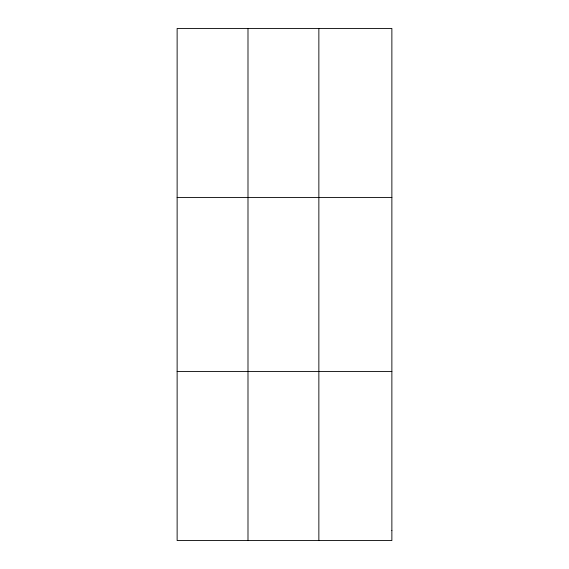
<?xml version="1.0" encoding="UTF-8"?>
<svg xmlns="http://www.w3.org/2000/svg" width="569" height="569" viewBox="0 0 569 569"><rect width="100%" height="100%" fill="white"/><g stroke="black" fill="none" stroke-linecap="round" stroke-linejoin="round"><path stroke-width="0.85" d="M247.992 540.55L247.992 28.45M318.86 540.55L318.86 28.45M177.13 197.443L391.87 197.443M177.13 371.557L391.87 371.557M391.87 530.607L391.87 540.55L177.13 540.55L177.13 28.45L391.87 28.45L391.87 530.607"/></g></svg>
